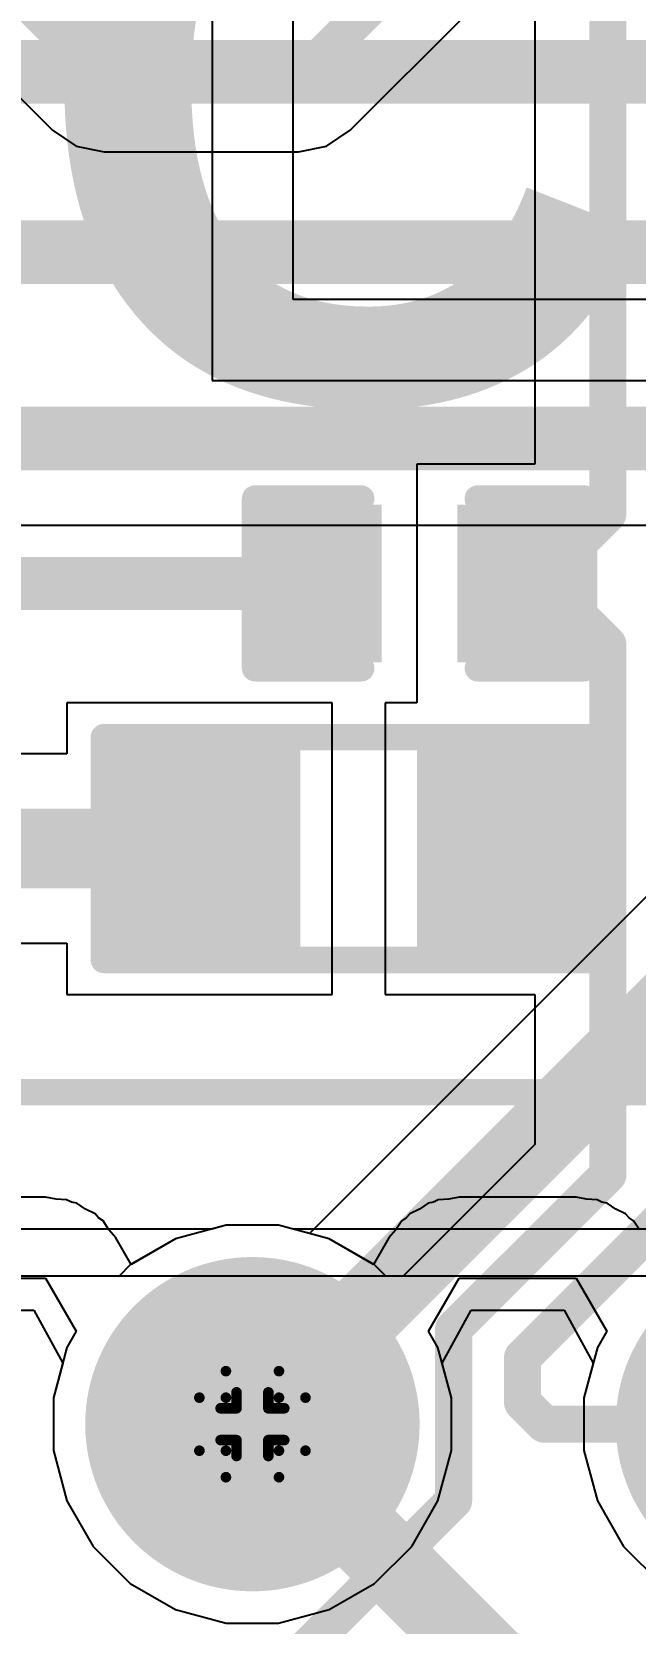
# Model space of a CAD drawing. Header units: inches. Extents: x -11 to 5379, y 0 to 5429.
# Drawn here: x 210.59 to 213.47, y 18.84 to 26.46 of the extents above; entities that cross this region are included whole.
import ezdxf

# ---------------------------------------------------------------- set-up
doc = ezdxf.new("R2010")
doc.units = ezdxf.units.IN
for name, color, linetype in [('Bottom Layer', 5, 'Continuous'), ('Bottom Solder', 6, 'Continuous'), ('Drill Drawing', 1, 'Continuous'), ('GND', 16, 'Continuous'), ('Multi-Layer', 9, 'Continuous'), ('Pad Holes', 156, 'Continuous'), ('PWR', 76, 'Continuous'), ('Top Layer', 1, 'Continuous'), ('Top Overlay', 2, 'Continuous'), ('Top Paste', 8, 'Continuous'), ('Top Solder', 216, 'Continuous')]:
    doc.layers.add(name, color=color, linetype=linetype)
doc.styles.add('Arial_Bold', font='', dxfattribs={"height": 0.2})
doc.styles.get('Arial_Bold').set_extended_font_data('Arial', bold=True)

# ---------------------------------------------------------------- blocks, each defined once
blk = doc.blocks.new('C___0402_12')
at = {"layer": 'Top Layer'}
for points in [[(-0.6985, -0.3175), (-0.6985, 0.3175), (-0.2412999999999999, 0.3175), (-0.2413, -0.3175)], [(0.2412999999999999, -0.3175), (0.2413, 0.3175), (0.6985, 0.3175), (0.6985, -0.3175)]]:
    blk.add_hatch(color=1, dxfattribs=at).paths.add_polyline_path(points)
at = {"layer": 'Top Paste'}
for points in [[(-0.6985, -0.3175), (-0.6985, 0.3175), (-0.2412999999999999, 0.3175), (-0.2413, -0.3175)], [(0.2412999999999999, -0.3175), (0.2413, 0.3175), (0.6985, 0.3175), (0.6985, -0.3175)]]:
    blk.add_hatch(color=8, dxfattribs=at).paths.add_polyline_path(points)
at = {"layer": 'Top Solder'}
for points in [[(-0.7584998799999999, -0.37749988), (-0.7584998799999999, 0.37749988), (-0.18130012, 0.37749988), (-0.18130012, -0.37749988)], [(0.18130012, -0.37749988), (0.18130012, 0.37749988), (0.7584998799999999, 0.37749988), (0.7584998799999999, -0.37749988)]]:
    blk.add_hatch(color=216, dxfattribs=at).paths.add_polyline_path(points)
at = {"layer": 'Top Overlay'}
for points in [[(-0.7874, -0.4064, 0.127, 0.127, 0), (-0.7874, 0.4064, 0.127, 0.127, 0)], [(-0.7874, 0.4064, 0.127, 0.127, 0), (-0.2794, 0.4064, 0.127, 0.127, 0)], [(0.2794, 0.4064, 0.127, 0.127, 0), (0.7874, 0.4064, 0.127, 0.127, 0)], [(0.7874, -0.4064, 0.127, 0.127, 0), (0.7874, 0.4064, 0.127, 0.127, 0)], [(-0.7874, -0.4064, 0.127, 0.127, 0), (-0.2794, -0.4064, 0.127, 0.127, 0)], [(0.2794, -0.4064, 0.127, 0.127, 0), (0.7874, -0.4064, 0.127, 0.127, 0)]]:
    blk.add_lwpolyline(points, format="xyseb", dxfattribs=at)
for points in [[(-0.8191499999999999, 0.4064, 0.0635, 0.0635, 1), (-0.7556499999999999, 0.4064, 0.0635, 0.0635, 1)], [(-0.8191499999999999, 0.4064, 0.0635, 0.0635, 1), (-0.7556499999999999, 0.4064, 0.0635, 0.0635, 1)], [(-0.31115, 0.4064, 0.0635, 0.0635, 1), (-0.24765, 0.4064, 0.0635, 0.0635, 1)], [(0.24765, 0.4064, 0.0635, 0.0635, 1), (0.31115, 0.4064, 0.0635, 0.0635, 1)], [(0.7556499999999999, 0.4064, 0.0635, 0.0635, 1), (0.8191499999999999, 0.4064, 0.0635, 0.0635, 1)], [(0.7556499999999999, 0.4064, 0.0635, 0.0635, 1), (0.8191499999999999, 0.4064, 0.0635, 0.0635, 1)], [(-0.8191499999999999, -0.4064, 0.0635, 0.0635, 1), (-0.7556499999999999, -0.4064, 0.0635, 0.0635, 1)], [(-0.8191499999999999, -0.4064, 0.0635, 0.0635, 1), (-0.7556499999999999, -0.4064, 0.0635, 0.0635, 1)], [(-0.31115, -0.4064, 0.0635, 0.0635, 1), (-0.24765, -0.4064, 0.0635, 0.0635, 1)], [(0.24765, -0.4064, 0.0635, 0.0635, 1), (0.31115, -0.4064, 0.0635, 0.0635, 1)], [(0.7556499999999999, -0.4064, 0.0635, 0.0635, 1), (0.8191499999999999, -0.4064, 0.0635, 0.0635, 1)], [(0.7556499999999999, -0.4064, 0.0635, 0.0635, 1), (0.8191499999999999, -0.4064, 0.0635, 0.0635, 1)]]:
    blk.add_lwpolyline(points, format="xyseb", close=True, dxfattribs=at)
blk = doc.blocks.new('HR911105A_16')
at = {"layer": 'Bottom Layer'}
h = blk.add_hatch(color=5, dxfattribs=at)
edge = h.paths.add_edge_path()
edge.add_arc((0.64000126, -6.89499764), 0.69900038, 0, 360)
at = {"layer": 'Bottom Solder'}
h = blk.add_hatch(color=6, dxfattribs=at)
edge = h.paths.add_edge_path()
edge.add_arc((-1.89999874, -6.89499764), 0.8006003799999999, 0, 360)
h = blk.add_hatch(color=6, dxfattribs=at)
edge = h.paths.add_edge_path()
edge.add_arc((0.64000126, -6.89499764), 0.8006003799999999, 0, 360)
at = {"layer": 'GND'}
h = blk.add_hatch(color=16, dxfattribs=at)
edge = h.paths.add_edge_path()
edge.add_arc((0.64000126, -6.89499764), 0.69900038, 0, 360)
at = {"layer": 'Multi-Layer'}
h = blk.add_hatch(color=9, dxfattribs=at)
edge = h.paths.add_edge_path()
edge.add_arc((0.64000126, -6.89499764), 0.69900038, 0, 360)
at = {"layer": 'Pad Holes'}
h = blk.add_hatch(color=7, dxfattribs=at)
edge = h.paths.add_edge_path()
edge.add_arc((0.64000126, -6.89499764), 0.44500038, 0, 360)
at = {"layer": 'PWR'}
h = blk.add_hatch(color=76, dxfattribs=at)
edge = h.paths.add_edge_path()
edge.add_arc((0.64000126, -6.89499764), 0.69900038, 0, 360)
at = {"layer": 'Top Layer'}
h = blk.add_hatch(color=1, dxfattribs=at)
edge = h.paths.add_edge_path()
edge.add_arc((0.64000126, -6.89499764), 0.69900038, 0, 360)
at = {"layer": 'Top Solder'}
h = blk.add_hatch(color=216, dxfattribs=at)
edge = h.paths.add_edge_path()
edge.add_arc((-1.89999874, -6.89499764), 0.8006003799999999, 0, 360)
h = blk.add_hatch(color=216, dxfattribs=at)
edge = h.paths.add_edge_path()
edge.add_arc((0.64000126, -6.89499764), 0.8006003799999999, 0, 360)
at = {"layer": 'Top Overlay'}
blk.add_lwpolyline([(7.999999239999999, -8.484997, 0.127, 0.127, 0), (-7.999999239999999, -8.484997, 0.127, 0.127, 0)], format="xyseb", dxfattribs=at)
blk = doc.blocks.new('R___0603_18')
at = {"layer": 'Top Layer'}
for points in [[(-0.3809999999999999, 0.4445), (-0.3809999999999999, -0.4445), (-1.143, -0.4445), (-1.143, 0.4445)], [(1.143, 0.4445), (1.143, -0.4445), (0.3809999999999999, -0.4445), (0.3809999999999999, 0.4445)]]:
    blk.add_hatch(color=1, dxfattribs=at).paths.add_polyline_path(points)
at = {"layer": 'Top Paste'}
for points in [[(-0.3809999999999999, 0.4445), (-0.3809999999999999, -0.4445), (-1.143, -0.4445), (-1.143, 0.4445)], [(1.143, 0.4445), (1.143, -0.4445), (0.3809999999999999, -0.4445), (0.3809999999999999, 0.4445)]]:
    blk.add_hatch(color=8, dxfattribs=at).paths.add_polyline_path(points)
at = {"layer": 'Top Solder'}
for points in [[(-0.2794, 0.5460999999999999), (-0.2794, -0.5460999999999999), (-1.2446, -0.5460999999999999), (-1.2446, 0.5460999999999999)], [(1.2446, 0.5460999999999999), (1.2446, -0.5460999999999999), (0.2794, -0.5460999999999999), (0.2794, 0.5460999999999999)]]:
    blk.add_hatch(color=216, dxfattribs=at).paths.add_polyline_path(points)
at = {"layer": 'Top Overlay'}
for points in [[(1.2192, 0.5334, 0.127, 0.127, 0), (-1.2192, 0.5334, 0.127, 0.127, 0)], [(-1.2192, 0.5334, 0.127, 0.127, 0), (-1.2192, -0.5334, 0.127, 0.127, 0)], [(1.2192, 0.5334, 0.127, 0.127, 0), (1.2192, -0.5334, 0.127, 0.127, 0)], [(1.2192, -0.5334, 0.127, 0.127, 0), (-1.2192, -0.5334, 0.127, 0.127, 0)]]:
    blk.add_lwpolyline(points, format="xyseb", dxfattribs=at)
for points in [[(-1.25095, 0.5334, 0.0635, 0.0635, 1), (-1.18745, 0.5334, 0.0635, 0.0635, 1)], [(-1.25095, 0.5334, 0.0635, 0.0635, 1), (-1.18745, 0.5334, 0.0635, 0.0635, 1)], [(1.18745, 0.5334, 0.0635, 0.0635, 1), (1.25095, 0.5334, 0.0635, 0.0635, 1)], [(1.18745, 0.5334, 0.0635, 0.0635, 1), (1.25095, 0.5334, 0.0635, 0.0635, 1)], [(-1.25095, -0.5334, 0.0635, 0.0635, 1), (-1.18745, -0.5334, 0.0635, 0.0635, 1)], [(-1.25095, -0.5334, 0.0635, 0.0635, 1), (-1.18745, -0.5334, 0.0635, 0.0635, 1)], [(1.18745, -0.5334, 0.0635, 0.0635, 1), (1.25095, -0.5334, 0.0635, 0.0635, 1)], [(1.18745, -0.5334, 0.0635, 0.0635, 1), (1.25095, -0.5334, 0.0635, 0.0635, 1)]]:
    blk.add_lwpolyline(points, format="xyseb", close=True, dxfattribs=at)

msp = doc.modelspace()

# ---------------------------------------------------------------- linework, layer by layer
at = {"layer": 'Bottom Layer'}
for p, q in [((181.37920544, 24.09853956), (219.90079464, 24.09853956)), ((214.07873872, 22.8694234), (211.9148416, 20.70552882)), ((211.51674232, 20.74496232), (211.27436282, 20.68001706)), ((211.767674, 20.74496232), (211.51674232, 20.74496232)), ((211.9148416, 20.70552882), (211.767674, 20.74496232)), ((211.27436282, 20.68001706), (211.05705058, 20.55455376)), ((211.05705058, 20.55455376), (211.00368772, 20.5011909)), ((220.28220866, 20.5011909), (185.23321094, 20.5011909)), ((211.00368772, 20.5011909), (209.7407286, 20.5011909))]:
    msp.add_line(p, q, dxfattribs=at)
for points in [[(180.07765864, 26.26943438, 0.3048, 0.3048, 0), (220.82319564, 26.26943438, 0.3048, 0.3048, 0)], [(180.48350746, 25.40528574, 0.3048, 0.3048, 0), (220.43545702, 25.40528574, 0.3048, 0.3048, 0)], [(181.20757002, 24.51290246, 0.3048, 0.3048, 0), (220.07243006, 24.51290246, 0.3048, 0.3048, 0)], [(211.64220816, 19.79196194, 0.3809999999999999, 0.3809999999999999, 0), (214.39921052, 22.5489643, 0.3809999999999999, 0.3809999999999999, 0)], [(211.64220816, 19.79196194, 0.3809999999999999, 0.3809999999999999, 0), (212.91170778, 18.52246232, 0.3809999999999999, 0.3809999999999999, 0)]]:
    msp.add_lwpolyline(points, format="xyseb", dxfattribs=at)
msp.add_lwpolyline([(211.54695816, 19.79196194, 0.1905, 0.1905, 1), (211.73745816, 19.79196194, 0.1905, 0.1905, 1)], format="xyseb", close=True, dxfattribs=at)
msp.add_lwpolyline([(211.54695816, 19.79196194, 0.1905, 0.1905, 1), (211.73745816, 19.79196194, 0.1905, 0.1905, 1)], format="xyseb", close=True, dxfattribs=at)
at = {"layer": 'Drill Drawing'}
for points in [[(211.51520816, 19.91896194, 0.0508, 0.0508, 0), (211.51520816, 20.04596194, 0.0508, 0.0508, 0)], [(211.51520816, 20.04596194, 0.0508, 0.0508, 0), (211.76920816, 20.04596194, 0.0508, 0.0508, 0)], [(211.76920816, 19.91896194, 0.0508, 0.0508, 0), (211.76920816, 20.04596194, 0.0508, 0.0508, 0)], [(211.56600816, 19.86816194, 0.0508, 0.0508, 0), (211.56600816, 19.94436194, 0.0508, 0.0508, 0)], [(211.56600816, 19.94436194, 0.0508, 0.0508, 0), (211.71840816, 19.94436194, 0.0508, 0.0508, 0)], [(211.71840816, 19.86816194, 0.0508, 0.0508, 0), (211.71840816, 19.94436194, 0.0508, 0.0508, 0)], [(211.38820816, 19.66496194, 0.0508, 0.0508, 0), (211.38820816, 19.91896194, 0.0508, 0.0508, 0)], [(211.38820816, 19.91896194, 0.0508, 0.0508, 0), (211.51520816, 19.91896194, 0.0508, 0.0508, 0)], [(211.48980816, 19.71576194, 0.0508, 0.0508, 0), (211.48980816, 19.86816194, 0.0508, 0.0508, 0)], [(211.48980816, 19.86816194, 0.0508, 0.0508, 0), (211.56600816, 19.86816194, 0.0508, 0.0508, 0)], [(211.71840816, 19.86816194, 0.0508, 0.0508, 0), (211.79460816, 19.86816194, 0.0508, 0.0508, 0)], [(211.76920816, 19.91896194, 0.0508, 0.0508, 0), (211.89620816, 19.91896194, 0.0508, 0.0508, 0)], [(211.79460816, 19.71576194, 0.0508, 0.0508, 0), (211.79460816, 19.86816194, 0.0508, 0.0508, 0)], [(211.89620816, 19.66496194, 0.0508, 0.0508, 0), (211.89620816, 19.91896194, 0.0508, 0.0508, 0)], [(211.48980816, 19.71576194, 0.0508, 0.0508, 0), (211.56600816, 19.71576194, 0.0508, 0.0508, 0)], [(211.56600816, 19.63956194, 0.0508, 0.0508, 0), (211.56600816, 19.71576194, 0.0508, 0.0508, 0)], [(211.71840816, 19.71576194, 0.0508, 0.0508, 0), (211.79460816, 19.71576194, 0.0508, 0.0508, 0)], [(211.71840816, 19.63956194, 0.0508, 0.0508, 0), (211.71840816, 19.71576194, 0.0508, 0.0508, 0)], [(211.38820816, 19.66496194, 0.0508, 0.0508, 0), (211.51520816, 19.66496194, 0.0508, 0.0508, 0)], [(211.51520816, 19.53796194, 0.0508, 0.0508, 0), (211.51520816, 19.66496194, 0.0508, 0.0508, 0)], [(211.56600816, 19.63956194, 0.0508, 0.0508, 0), (211.71840816, 19.63956194, 0.0508, 0.0508, 0)], [(211.76920816, 19.66496194, 0.0508, 0.0508, 0), (211.89620816, 19.66496194, 0.0508, 0.0508, 0)], [(211.76920816, 19.53796194, 0.0508, 0.0508, 0), (211.76920816, 19.66496194, 0.0508, 0.0508, 0)], [(211.51520816, 19.53796194, 0.0508, 0.0508, 0), (211.76920816, 19.53796194, 0.0508, 0.0508, 0)]]:
    msp.add_lwpolyline(points, format="xyseb", dxfattribs=at)
for points in [[(211.50250816, 20.04596194, 0.0254, 0.0254, 1), (211.52790816, 20.04596194, 0.0254, 0.0254, 1)], [(211.50250816, 20.04596194, 0.0254, 0.0254, 1), (211.52790816, 20.04596194, 0.0254, 0.0254, 1)], [(211.75650816, 20.04596194, 0.0254, 0.0254, 1), (211.78190816, 20.04596194, 0.0254, 0.0254, 1)], [(211.75650816, 20.04596194, 0.0254, 0.0254, 1), (211.78190816, 20.04596194, 0.0254, 0.0254, 1)], [(211.55330816, 19.94436194, 0.0254, 0.0254, 1), (211.57870816, 19.94436194, 0.0254, 0.0254, 1)], [(211.55330816, 19.94436194, 0.0254, 0.0254, 1), (211.57870816, 19.94436194, 0.0254, 0.0254, 1)], [(211.70570816, 19.94436194, 0.0254, 0.0254, 1), (211.73110816, 19.94436194, 0.0254, 0.0254, 1)], [(211.70570816, 19.94436194, 0.0254, 0.0254, 1), (211.73110816, 19.94436194, 0.0254, 0.0254, 1)], [(211.37550816, 19.91896194, 0.0254, 0.0254, 1), (211.40090816, 19.91896194, 0.0254, 0.0254, 1)], [(211.37550816, 19.91896194, 0.0254, 0.0254, 1), (211.40090816, 19.91896194, 0.0254, 0.0254, 1)], [(211.47710816, 19.86816194, 0.0254, 0.0254, 1), (211.50250816, 19.86816194, 0.0254, 0.0254, 1)], [(211.47710816, 19.86816194, 0.0254, 0.0254, 1), (211.50250816, 19.86816194, 0.0254, 0.0254, 1)], [(211.50250816, 19.91896194, 0.0254, 0.0254, 1), (211.52790816, 19.91896194, 0.0254, 0.0254, 1)], [(211.50250816, 19.91896194, 0.0254, 0.0254, 1), (211.52790816, 19.91896194, 0.0254, 0.0254, 1)], [(211.55330816, 19.86816194, 0.0254, 0.0254, 1), (211.57870816, 19.86816194, 0.0254, 0.0254, 1)], [(211.55330816, 19.86816194, 0.0254, 0.0254, 1), (211.57870816, 19.86816194, 0.0254, 0.0254, 1)], [(211.70570816, 19.86816194, 0.0254, 0.0254, 1), (211.73110816, 19.86816194, 0.0254, 0.0254, 1)], [(211.70570816, 19.86816194, 0.0254, 0.0254, 1), (211.73110816, 19.86816194, 0.0254, 0.0254, 1)], [(211.75650816, 19.91896194, 0.0254, 0.0254, 1), (211.78190816, 19.91896194, 0.0254, 0.0254, 1)], [(211.75650816, 19.91896194, 0.0254, 0.0254, 1), (211.78190816, 19.91896194, 0.0254, 0.0254, 1)], [(211.78190816, 19.86816194, 0.0254, 0.0254, 1), (211.80730816, 19.86816194, 0.0254, 0.0254, 1)], [(211.78190816, 19.86816194, 0.0254, 0.0254, 1), (211.80730816, 19.86816194, 0.0254, 0.0254, 1)], [(211.88350816, 19.91896194, 0.0254, 0.0254, 1), (211.90890816, 19.91896194, 0.0254, 0.0254, 1)], [(211.88350816, 19.91896194, 0.0254, 0.0254, 1), (211.90890816, 19.91896194, 0.0254, 0.0254, 1)], [(211.47710816, 19.71576194, 0.0254, 0.0254, 1), (211.50250816, 19.71576194, 0.0254, 0.0254, 1)], [(211.47710816, 19.71576194, 0.0254, 0.0254, 1), (211.50250816, 19.71576194, 0.0254, 0.0254, 1)], [(211.55330816, 19.71576194, 0.0254, 0.0254, 1), (211.57870816, 19.71576194, 0.0254, 0.0254, 1)], [(211.55330816, 19.71576194, 0.0254, 0.0254, 1), (211.57870816, 19.71576194, 0.0254, 0.0254, 1)], [(211.70570816, 19.71576194, 0.0254, 0.0254, 1), (211.73110816, 19.71576194, 0.0254, 0.0254, 1)], [(211.70570816, 19.71576194, 0.0254, 0.0254, 1), (211.73110816, 19.71576194, 0.0254, 0.0254, 1)], [(211.78190816, 19.71576194, 0.0254, 0.0254, 1), (211.80730816, 19.71576194, 0.0254, 0.0254, 1)], [(211.78190816, 19.71576194, 0.0254, 0.0254, 1), (211.80730816, 19.71576194, 0.0254, 0.0254, 1)], [(211.37550816, 19.66496194, 0.0254, 0.0254, 1), (211.40090816, 19.66496194, 0.0254, 0.0254, 1)], [(211.37550816, 19.66496194, 0.0254, 0.0254, 1), (211.40090816, 19.66496194, 0.0254, 0.0254, 1)], [(211.50250816, 19.66496194, 0.0254, 0.0254, 1), (211.52790816, 19.66496194, 0.0254, 0.0254, 1)], [(211.50250816, 19.66496194, 0.0254, 0.0254, 1), (211.52790816, 19.66496194, 0.0254, 0.0254, 1)], [(211.55330816, 19.63956194, 0.0254, 0.0254, 1), (211.57870816, 19.63956194, 0.0254, 0.0254, 1)], [(211.55330816, 19.63956194, 0.0254, 0.0254, 1), (211.57870816, 19.63956194, 0.0254, 0.0254, 1)], [(211.70570816, 19.63956194, 0.0254, 0.0254, 1), (211.73110816, 19.63956194, 0.0254, 0.0254, 1)], [(211.70570816, 19.63956194, 0.0254, 0.0254, 1), (211.73110816, 19.63956194, 0.0254, 0.0254, 1)], [(211.75650816, 19.66496194, 0.0254, 0.0254, 1), (211.78190816, 19.66496194, 0.0254, 0.0254, 1)], [(211.75650816, 19.66496194, 0.0254, 0.0254, 1), (211.78190816, 19.66496194, 0.0254, 0.0254, 1)], [(211.88350816, 19.66496194, 0.0254, 0.0254, 1), (211.90890816, 19.66496194, 0.0254, 0.0254, 1)], [(211.88350816, 19.66496194, 0.0254, 0.0254, 1), (211.90890816, 19.66496194, 0.0254, 0.0254, 1)], [(211.50250816, 19.53796194, 0.0254, 0.0254, 1), (211.52790816, 19.53796194, 0.0254, 0.0254, 1)], [(211.50250816, 19.53796194, 0.0254, 0.0254, 1), (211.52790816, 19.53796194, 0.0254, 0.0254, 1)], [(211.75650816, 19.53796194, 0.0254, 0.0254, 1), (211.78190816, 19.53796194, 0.0254, 0.0254, 1)], [(211.75650816, 19.53796194, 0.0254, 0.0254, 1), (211.78190816, 19.53796194, 0.0254, 0.0254, 1)]]:
    msp.add_lwpolyline(points, format="xyseb", close=True, dxfattribs=at)
at = {"layer": 'GND'}
for p, q in [((210.65204758, 20.87942738), (210.09236874, 20.87942738)), ((210.70188492, 20.86951376), (210.65204758, 20.87942738)), ((210.75258586, 20.86619144), (210.70188492, 20.86951376)), ((210.77557032, 20.85485542), (210.75258586, 20.86619144)), ((210.80070616, 20.8498567), (210.77557032, 20.85485542)), ((210.84295652, 20.8216246), (210.80070616, 20.8498567)), ((210.88852666, 20.79915322), (210.84295652, 20.8216246)), ((212.44145218, 20.82161952), (212.39588712, 20.79915068)), ((212.48371016, 20.8498567), (212.44145218, 20.82161952)), ((212.50884854, 20.85485796), (212.48371016, 20.8498567)), ((212.53182792, 20.8661889), (212.50884854, 20.85485796)), ((212.5825187, 20.86951122), (212.53182792, 20.8661889)), ((212.63236874, 20.87942738), (212.5825187, 20.86951122)), ((213.19204758, 20.87942738), (212.63236874, 20.87942738)), ((213.24188492, 20.86951376), (213.19204758, 20.87942738)), ((213.29258586, 20.86619144), (213.24188492, 20.86951376)), ((213.31557032, 20.85485542), (213.29258586, 20.86619144)), ((213.34070616, 20.8498567), (213.31557032, 20.85485542)), ((213.38295652, 20.8216246), (213.34070616, 20.8498567)), ((213.42852666, 20.79915322), (213.38295652, 20.8216246)), ((210.90542274, 20.77988732), (210.88852666, 20.79915322)), ((210.92673334, 20.76564808), (210.90542274, 20.77988732)), ((210.95496036, 20.72340026), (210.92673334, 20.76564808)), ((211.51674232, 20.74496232), (211.27436282, 20.68001706)), ((211.767674, 20.74496232), (211.51674232, 20.74496232)), ((212.0100535, 20.68001706), (211.767674, 20.74496232)), ((212.35768298, 20.76564808), (212.32945596, 20.7234028)), ((212.37899358, 20.77988732), (212.35768298, 20.76564808)), ((212.39588712, 20.79915068), (212.37899358, 20.77988732)), ((213.44542274, 20.77988732), (213.42852666, 20.79915322)), ((213.46673334, 20.76564808), (213.44542274, 20.77988732)), ((213.49496036, 20.72340026), (213.46673334, 20.76564808)), ((210.98846804, 20.68519612), (210.95496036, 20.72340026)), ((211.06218392, 20.55751794), (210.98846804, 20.68519612)), ((211.27436282, 20.68001706), (211.06218392, 20.55751794)), ((212.2222324, 20.55751794), (212.0100535, 20.68001706)), ((212.29594828, 20.68519612), (212.2222324, 20.55751794)), ((212.32945596, 20.7234028), (212.29594828, 20.68519612)), ((210.09236874, 20.49096232), (210.65204758, 20.49096232)), ((210.65204758, 20.49096232), (210.79869702, 20.23696232)), ((212.4857193, 20.23695978), (212.63236874, 20.49096232)), ((212.63236874, 20.49096232), (213.19204758, 20.49096232)), ((213.19204758, 20.49096232), (213.33869702, 20.23696232)), ((210.79869702, 20.23696232), (210.75415304, 20.15980728)), ((212.53026328, 20.15980728), (212.4857193, 20.23695978)), ((213.33869702, 20.23696232), (213.29415304, 20.15980728)), ((210.75415304, 20.15980728), (210.68920778, 19.91742778)), ((212.59520854, 19.91742778), (212.53026328, 20.15980728)), ((213.29415304, 20.15980728), (213.22920778, 19.91742778)), ((210.68920778, 19.91742778), (210.68920778, 19.6664961)), ((212.59520854, 19.6664961), (212.59520854, 19.91742778)), ((213.22920778, 19.91742778), (213.22920778, 19.6664961)), ((210.68920778, 19.6664961), (210.75415304, 19.4241166)), ((212.53026328, 19.4241166), (212.59520854, 19.6664961)), ((213.22920778, 19.6664961), (213.29415304, 19.4241166)), ((210.75415304, 19.4241166), (210.87961634, 19.20680436)), ((212.40479998, 19.20680436), (212.53026328, 19.4241166)), ((213.29415304, 19.4241166), (213.41961634, 19.20680436)), ((210.87961634, 19.20680436), (211.05705058, 19.02937012)), ((212.22736574, 19.02937012), (212.40479998, 19.20680436)), ((213.41961634, 19.20680436), (213.59705058, 19.02937012)), ((211.05705058, 19.02937012), (211.27436282, 18.90390682)), ((212.0100535, 18.90390682), (212.22736574, 19.02937012)), ((211.27436282, 18.90390682), (211.51674232, 18.83896156)), ((211.767674, 18.83896156), (212.0100535, 18.90390682)), ((211.51674232, 18.83896156), (211.767674, 18.83896156))]:
    msp.add_line(p, q, dxfattribs=at)
at = {"layer": 'PWR'}
for p, q in [((211.44941454, 31.71173998), (211.44941708, 24.7904)), ((211.83788214, 25.17886506), (211.8378796, 31.71173998)), ((222.43475706, 25.17886506), (211.83788214, 25.17886506)), ((211.44941708, 24.7904), (222.43475706, 24.7904)), ((211.51674232, 20.74496232), (211.44746636, 20.7264)), ((211.767674, 20.74496232), (211.51674232, 20.74496232)), ((211.83694996, 20.7264), (211.767674, 20.74496232)), ((211.44746636, 20.7264), (209.29694996, 20.7264)), ((213.98746636, 20.7264), (211.83694996, 20.7264)), ((210.14937142, 20.33793494), (210.5950449, 20.33793494)), ((210.5950449, 20.33793494), (210.73382288, 20.0839324)), ((212.55059344, 20.0839324), (212.68937142, 20.33793494)), ((212.68937142, 20.33793494), (213.1350449, 20.33793494)), ((213.1350449, 20.33793494), (213.27382288, 20.0839324)), ((210.73382288, 20.0839324), (210.68920778, 19.91742778)), ((212.59520854, 19.91742778), (212.55059344, 20.0839324)), ((213.27382288, 20.0839324), (213.22920778, 19.91742778)), ((210.68920778, 19.91742778), (210.68920778, 19.6664961)), ((212.59520854, 19.6664961), (212.59520854, 19.91742778)), ((213.22920778, 19.91742778), (213.22920778, 19.6664961)), ((210.68920778, 19.6664961), (210.75415304, 19.4241166)), ((212.53026328, 19.4241166), (212.59520854, 19.6664961)), ((213.22920778, 19.6664961), (213.29415304, 19.4241166)), ((210.75415304, 19.4241166), (210.87961634, 19.20680436)), ((212.40479998, 19.20680436), (212.53026328, 19.4241166)), ((213.29415304, 19.4241166), (213.41961634, 19.20680436)), ((210.87961634, 19.20680436), (211.05705058, 19.02937012)), ((212.22736574, 19.02937012), (212.40479998, 19.20680436)), ((213.41961634, 19.20680436), (213.59705058, 19.02937012)), ((211.05705058, 19.02937012), (211.27436282, 18.90390682)), ((212.0100535, 18.90390682), (212.22736574, 19.02937012)), ((211.27436282, 18.90390682), (211.51674232, 18.83896156)), ((211.767674, 18.83896156), (212.0100535, 18.90390682)), ((211.51674232, 18.83896156), (211.767674, 18.83896156))]:
    msp.add_line(p, q, dxfattribs=at)
at = {"layer": 'Top Layer'}
for p, q in [((212.99438986, 27.22201058), (212.99438986, 24.3904643)), ((210.1188584, 26.55558316), (210.68535206, 25.98909204)), ((212.11076704, 25.98908442), (212.66741058, 26.5457305)), ((210.68535206, 25.98909204), (210.68535714, 25.98908442)), ((210.68535714, 25.98908442), (210.79878338, 25.91329843999999)), ((211.99734334, 25.91329843999999), (212.11076704, 25.98908442)), ((210.79878338, 25.91329843999999), (210.93257534, 25.88668432)), ((210.93257534, 25.88668432), (211.86354884, 25.88668432)), ((211.86354884, 25.88668432), (211.99734334, 25.91329843999999)), ((212.99438986, 24.3904643), (212.42960816, 24.3904643)), ((212.42960816, 24.3904643), (212.42960816, 23.2474643)), ((212.02320816, 23.2474643), (210.75320816, 23.2474643)), ((210.75320816, 23.2474643), (210.75320816, 23.00217142)), ((212.02320816, 21.8504643), (212.02320816, 23.2474643)), ((212.42960816, 23.2474643), (212.27720816, 23.2474643)), ((212.27720816, 23.2474643), (212.27720816, 21.8504643)), ((210.75320816, 23.00217142), (209.29220778, 23.00217142)), ((209.29220778, 22.09575718), (210.75320816, 22.09575718)), ((210.75320816, 22.09575718), (210.75320816, 21.8504643)), ((210.75320816, 21.8504643), (212.02320816, 21.8504643)), ((212.27720816, 21.8504643), (212.99438986, 21.8504643)), ((212.99438986, 21.8504643), (212.99438986, 21.13136744)), ((212.99438986, 21.13136744), (212.36421332, 20.5011909)), ((211.51674232, 20.74496232), (211.27436282, 20.68001706)), ((211.767674, 20.74496232), (211.51674232, 20.74496232)), ((212.0100535, 20.68001706), (211.767674, 20.74496232)), ((211.27436282, 20.68001706), (211.05705058, 20.55455376)), ((212.22736574, 20.55455376), (212.0100535, 20.68001706)), ((211.05705058, 20.55455376), (211.00368772, 20.5011909)), ((212.2807286, 20.5011909), (212.22736574, 20.55455376)), ((220.28220866, 20.5011909), (185.23321094, 20.5011909)), ((211.00368772, 20.5011909), (209.7407286, 20.5011909)), ((212.36421332, 20.5011909), (212.2807286, 20.5011909))]:
    msp.add_line(p, q, dxfattribs=at)
for points in [[(213.34400816, 24.15171954, 0.1778, 0.1778, 0), (213.34400816, 27.22201058, 0.1778, 0.1778, 0)], [(210.3660766, 26.80280136, 0.1778, 0.1778, 0), (210.93257534, 26.23630262, 0.1778, 0.1778, 0)], [(211.86354884, 26.23630262, 0.1778, 0.1778, 0), (212.4202, 26.79295378, 0.1778, 0.1778, 0)], [(210.93257534, 26.23630262, 0.1778, 0.1778, 0), (211.86354884, 26.23630262, 0.1778, 0.1778, 0)], [(213.23985292, 24.0475643, 0.1778, 0.1778, 0), (213.34400816, 24.15171954, 0.1778, 0.1778, 0)], [(212.91220816, 23.9078643, 0.1778, 0.1778, 0), (213.05190816, 24.0475643, 0.1778, 0.1778, 0)], [(213.05190816, 24.0475643, 0.1778, 0.1778, 0), (213.23985292, 24.0475643, 0.1778, 0.1778, 0)], [(208.07300778, 23.8189643, 0.254, 0.254, 0), (211.97240562, 23.8189643, 0.254, 0.254, 0)], [(212.91220816, 23.8189643, 0.1778, 0.1778, 0), (212.91220816, 23.9078643, 0.1778, 0.1778, 0)], [(212.91220816, 23.77071954, 0.1778, 0.1778, 0), (212.91220816, 23.8189643, 0.1778, 0.1778, 0)], [(212.91220816, 23.77071954, 0.1778, 0.1778, 0), (213.05190816, 23.63101954, 0.1778, 0.1778, 0)], [(213.05190816, 23.63101954, 0.1778, 0.1778, 0), (213.23985292, 23.63101954, 0.1778, 0.1778, 0)], [(213.23985292, 23.63101954, 0.1778, 0.1778, 0), (213.34400816, 23.5268643, 0.1778, 0.1778, 0)], [(213.34400816, 23.00871954, 0.1778, 0.1778, 0), (213.34400816, 23.5268643, 0.1778, 0.1778, 0)], [(213.23985292, 22.9045643, 0.1778, 0.1778, 0), (213.34400816, 23.00871954, 0.1778, 0.1778, 0)], [(212.91220816, 22.6124643, 0.1778, 0.1778, 0), (213.20430816, 22.9045643, 0.1778, 0.1778, 0)], [(213.20430816, 22.9045643, 0.1778, 0.1778, 0), (213.23985292, 22.9045643, 0.1778, 0.1778, 0)], [(208.65720778, 22.5489643, 0.3809999999999999, 0.3809999999999999, 0), (211.38820816, 22.5489643, 0.3809999999999999, 0.3809999999999999, 0)], [(212.91220816, 22.5489643, 0.1778, 0.1778, 0), (212.91220816, 22.6124643, 0.1778, 0.1778, 0)], [(212.91220816, 22.4854643, 0.1778, 0.1778, 0), (212.91220816, 22.5489643, 0.1778, 0.1778, 0)], [(212.91220816, 22.4854643, 0.1778, 0.1778, 0), (213.20430816, 22.1933643, 0.1778, 0.1778, 0)], [(213.20430816, 22.1933643, 0.1778, 0.1778, 0), (213.23985292, 22.1933643, 0.1778, 0.1778, 0)], [(213.23985292, 22.1933643, 0.1778, 0.1778, 0), (213.34400816, 22.08920906, 0.1778, 0.1778, 0)], [(213.34400816, 20.98654934, 0.1778, 0.1778, 0), (213.34400816, 22.08920906, 0.1778, 0.1778, 0)], [(212.60557428, 20.24811546, 0.1778, 0.1778, 0), (213.34400816, 20.98654934, 0.1778, 0.1778, 0)], [(212.93577428, 20.11134408, 0.1778, 0.1778, 0), (213.67420816, 20.84977796, 0.1778, 0.1778, 0)], [(212.60557428, 19.7593458, 0.1778, 0.1778, 0), (212.60557428, 20.24811546, 0.1778, 0.1778, 0)], [(212.93577428, 19.89611718, 0.1778, 0.1778, 0), (212.93577428, 20.11134408, 0.1778, 0.1778, 0)], [(212.93577428, 19.89611718, 0.1778, 0.1778, 0), (213.03992952, 19.79196194, 0.1778, 0.1778, 0)], [(212.60557428, 19.7593458, 0.1778, 0.1778, 0), (212.60557682, 19.75934326, 0.1778, 0.1778, 0)], [(212.60557682, 19.42554662, 0.1778, 0.1778, 0), (212.60557682, 19.75934326, 0.1778, 0.1778, 0)], [(213.03992952, 19.79196194, 0.1778, 0.1778, 0), (214.18220816, 19.79196194, 0.1778, 0.1778, 0)], [(210.43199214, 17.25196194, 0.1778, 0.1778, 0), (212.60557682, 19.42554662, 0.1778, 0.1778, 0)]]:
    msp.add_lwpolyline(points, format="xyseb", dxfattribs=at)
for points in [[(210.88812534, 26.23630262, 0.08889999999999999, 0.08889999999999999, 1), (210.97702534, 26.23630262, 0.08889999999999999, 0.08889999999999999, 1)], [(210.88812534, 26.23630262, 0.08889999999999999, 0.08889999999999999, 1), (210.97702534, 26.23630262, 0.08889999999999999, 0.08889999999999999, 1)], [(211.81909884, 26.23630262, 0.08889999999999999, 0.08889999999999999, 1), (211.90799884, 26.23630262, 0.08889999999999999, 0.08889999999999999, 1)], [(211.81909884, 26.23630262, 0.08889999999999999, 0.08889999999999999, 1), (211.90799884, 26.23630262, 0.08889999999999999, 0.08889999999999999, 1)], [(213.29955816, 24.15171954, 0.08889999999999999, 0.08889999999999999, 1), (213.38845816, 24.15171954, 0.08889999999999999, 0.08889999999999999, 1)], [(213.29955816, 24.15171954, 0.08889999999999999, 0.08889999999999999, 1), (213.38845816, 24.15171954, 0.08889999999999999, 0.08889999999999999, 1)], [(213.00745816, 24.0475643, 0.08889999999999999, 0.08889999999999999, 1), (213.09635816, 24.0475643, 0.08889999999999999, 0.08889999999999999, 1)], [(213.00745816, 24.0475643, 0.08889999999999999, 0.08889999999999999, 1), (213.09635816, 24.0475643, 0.08889999999999999, 0.08889999999999999, 1)], [(213.19540292, 24.0475643, 0.08889999999999999, 0.08889999999999999, 1), (213.28430292, 24.0475643, 0.08889999999999999, 0.08889999999999999, 1)], [(213.19540292, 24.0475643, 0.08889999999999999, 0.08889999999999999, 1), (213.28430292, 24.0475643, 0.08889999999999999, 0.08889999999999999, 1)], [(211.90890562, 23.8189643, 0.127, 0.127, 1), (212.03590562, 23.8189643, 0.127, 0.127, 1)], [(212.86775816, 23.9078643, 0.08889999999999999, 0.08889999999999999, 1), (212.95665816, 23.9078643, 0.08889999999999999, 0.08889999999999999, 1)], [(212.86775816, 23.9078643, 0.08889999999999999, 0.08889999999999999, 1), (212.95665816, 23.9078643, 0.08889999999999999, 0.08889999999999999, 1)], [(212.86775816, 23.8189643, 0.08889999999999999, 0.08889999999999999, 1), (212.95665816, 23.8189643, 0.08889999999999999, 0.08889999999999999, 1)], [(212.86775816, 23.8189643, 0.08889999999999999, 0.08889999999999999, 1), (212.95665816, 23.8189643, 0.08889999999999999, 0.08889999999999999, 1)], [(212.86775816, 23.77071954, 0.08889999999999999, 0.08889999999999999, 1), (212.95665816, 23.77071954, 0.08889999999999999, 0.08889999999999999, 1)], [(212.86775816, 23.77071954, 0.08889999999999999, 0.08889999999999999, 1), (212.95665816, 23.77071954, 0.08889999999999999, 0.08889999999999999, 1)], [(213.00745816, 23.63101954, 0.08889999999999999, 0.08889999999999999, 1), (213.09635816, 23.63101954, 0.08889999999999999, 0.08889999999999999, 1)], [(213.00745816, 23.63101954, 0.08889999999999999, 0.08889999999999999, 1), (213.09635816, 23.63101954, 0.08889999999999999, 0.08889999999999999, 1)], [(213.19540292, 23.63101954, 0.08889999999999999, 0.08889999999999999, 1), (213.28430292, 23.63101954, 0.08889999999999999, 0.08889999999999999, 1)], [(213.19540292, 23.63101954, 0.08889999999999999, 0.08889999999999999, 1), (213.28430292, 23.63101954, 0.08889999999999999, 0.08889999999999999, 1)], [(213.29955816, 23.5268643, 0.08889999999999999, 0.08889999999999999, 1), (213.38845816, 23.5268643, 0.08889999999999999, 0.08889999999999999, 1)], [(213.29955816, 23.5268643, 0.08889999999999999, 0.08889999999999999, 1), (213.38845816, 23.5268643, 0.08889999999999999, 0.08889999999999999, 1)], [(213.29955816, 23.00871954, 0.08889999999999999, 0.08889999999999999, 1), (213.38845816, 23.00871954, 0.08889999999999999, 0.08889999999999999, 1)], [(213.29955816, 23.00871954, 0.08889999999999999, 0.08889999999999999, 1), (213.38845816, 23.00871954, 0.08889999999999999, 0.08889999999999999, 1)], [(213.15985816, 22.9045643, 0.08889999999999999, 0.08889999999999999, 1), (213.24875816, 22.9045643, 0.08889999999999999, 0.08889999999999999, 1)], [(213.15985816, 22.9045643, 0.08889999999999999, 0.08889999999999999, 1), (213.24875816, 22.9045643, 0.08889999999999999, 0.08889999999999999, 1)], [(213.19540292, 22.9045643, 0.08889999999999999, 0.08889999999999999, 1), (213.28430292, 22.9045643, 0.08889999999999999, 0.08889999999999999, 1)], [(213.19540292, 22.9045643, 0.08889999999999999, 0.08889999999999999, 1), (213.28430292, 22.9045643, 0.08889999999999999, 0.08889999999999999, 1)], [(211.29295816, 22.5489643, 0.1905, 0.1905, 1), (211.48345816, 22.5489643, 0.1905, 0.1905, 1)], [(212.86775816, 22.6124643, 0.08889999999999999, 0.08889999999999999, 1), (212.95665816, 22.6124643, 0.08889999999999999, 0.08889999999999999, 1)], [(212.86775816, 22.6124643, 0.08889999999999999, 0.08889999999999999, 1), (212.95665816, 22.6124643, 0.08889999999999999, 0.08889999999999999, 1)], [(212.86775816, 22.5489643, 0.08889999999999999, 0.08889999999999999, 1), (212.95665816, 22.5489643, 0.08889999999999999, 0.08889999999999999, 1)], [(212.86775816, 22.5489643, 0.08889999999999999, 0.08889999999999999, 1), (212.95665816, 22.5489643, 0.08889999999999999, 0.08889999999999999, 1)], [(212.86775816, 22.4854643, 0.08889999999999999, 0.08889999999999999, 1), (212.95665816, 22.4854643, 0.08889999999999999, 0.08889999999999999, 1)], [(212.86775816, 22.4854643, 0.08889999999999999, 0.08889999999999999, 1), (212.95665816, 22.4854643, 0.08889999999999999, 0.08889999999999999, 1)], [(213.15985816, 22.1933643, 0.08889999999999999, 0.08889999999999999, 1), (213.24875816, 22.1933643, 0.08889999999999999, 0.08889999999999999, 1)], [(213.15985816, 22.1933643, 0.08889999999999999, 0.08889999999999999, 1), (213.24875816, 22.1933643, 0.08889999999999999, 0.08889999999999999, 1)], [(213.19540292, 22.1933643, 0.08889999999999999, 0.08889999999999999, 1), (213.28430292, 22.1933643, 0.08889999999999999, 0.08889999999999999, 1)], [(213.19540292, 22.1933643, 0.08889999999999999, 0.08889999999999999, 1), (213.28430292, 22.1933643, 0.08889999999999999, 0.08889999999999999, 1)], [(213.29955816, 22.08920906, 0.08889999999999999, 0.08889999999999999, 1), (213.38845816, 22.08920906, 0.08889999999999999, 0.08889999999999999, 1)], [(213.29955816, 22.08920906, 0.08889999999999999, 0.08889999999999999, 1), (213.38845816, 22.08920906, 0.08889999999999999, 0.08889999999999999, 1)], [(213.29955816, 20.98654934, 0.08889999999999999, 0.08889999999999999, 1), (213.38845816, 20.98654934, 0.08889999999999999, 0.08889999999999999, 1)], [(213.29955816, 20.98654934, 0.08889999999999999, 0.08889999999999999, 1), (213.38845816, 20.98654934, 0.08889999999999999, 0.08889999999999999, 1)], [(212.56112428, 20.24811546, 0.08889999999999999, 0.08889999999999999, 1), (212.65002428, 20.24811546, 0.08889999999999999, 0.08889999999999999, 1)], [(212.56112428, 20.24811546, 0.08889999999999999, 0.08889999999999999, 1), (212.65002428, 20.24811546, 0.08889999999999999, 0.08889999999999999, 1)], [(212.89132428, 20.11134408, 0.08889999999999999, 0.08889999999999999, 1), (212.98022428, 20.11134408, 0.08889999999999999, 0.08889999999999999, 1)], [(212.89132428, 20.11134408, 0.08889999999999999, 0.08889999999999999, 1), (212.98022428, 20.11134408, 0.08889999999999999, 0.08889999999999999, 1)], [(212.89132428, 19.89611718, 0.08889999999999999, 0.08889999999999999, 1), (212.98022428, 19.89611718, 0.08889999999999999, 0.08889999999999999, 1)], [(212.89132428, 19.89611718, 0.08889999999999999, 0.08889999999999999, 1), (212.98022428, 19.89611718, 0.08889999999999999, 0.08889999999999999, 1)], [(212.56112428, 19.7593458, 0.08889999999999999, 0.08889999999999999, 1), (212.65002428, 19.7593458, 0.08889999999999999, 0.08889999999999999, 1)], [(212.56112428, 19.7593458, 0.08889999999999999, 0.08889999999999999, 1), (212.65002428, 19.7593458, 0.08889999999999999, 0.08889999999999999, 1)], [(212.56112682, 19.75934326, 0.08889999999999999, 0.08889999999999999, 1), (212.65002682, 19.75934326, 0.08889999999999999, 0.08889999999999999, 1)], [(212.56112682, 19.75934326, 0.08889999999999999, 0.08889999999999999, 1), (212.65002682, 19.75934326, 0.08889999999999999, 0.08889999999999999, 1)], [(212.99547952, 19.79196194, 0.08889999999999999, 0.08889999999999999, 1), (213.08437952, 19.79196194, 0.08889999999999999, 0.08889999999999999, 1)], [(212.99547952, 19.79196194, 0.08889999999999999, 0.08889999999999999, 1), (213.08437952, 19.79196194, 0.08889999999999999, 0.08889999999999999, 1)], [(212.56112682, 19.42554662, 0.08889999999999999, 0.08889999999999999, 1), (212.65002682, 19.42554662, 0.08889999999999999, 0.08889999999999999, 1)], [(212.56112682, 19.42554662, 0.08889999999999999, 0.08889999999999999, 1), (212.65002682, 19.42554662, 0.08889999999999999, 0.08889999999999999, 1)]]:
    msp.add_lwpolyline(points, format="xyseb", close=True, dxfattribs=at)

# ---------------------------------------------------------------- block references
msp.add_blockref('C___0402_12', (212.44230816, 23.8189643))
at = {"rotation": 180}
for name, p in [('R___0603_18', (212.15020816, 22.5489643)), ('HR911105A_16', (212.28220942, 12.8969643))]:
    msp.add_blockref(name, p, dxfattribs=at)

# ---------------------------------------------------------------- texts
at = {"layer": 'Top Overlay', "style": 'Arial_Bold'}
msp.add_text(' IN     ETHERCAT    OUT', height=2.99999908, dxfattribs=at).set_placement((185.19142286, 24.6934101))

doc.saveas('drawing.dxf')
